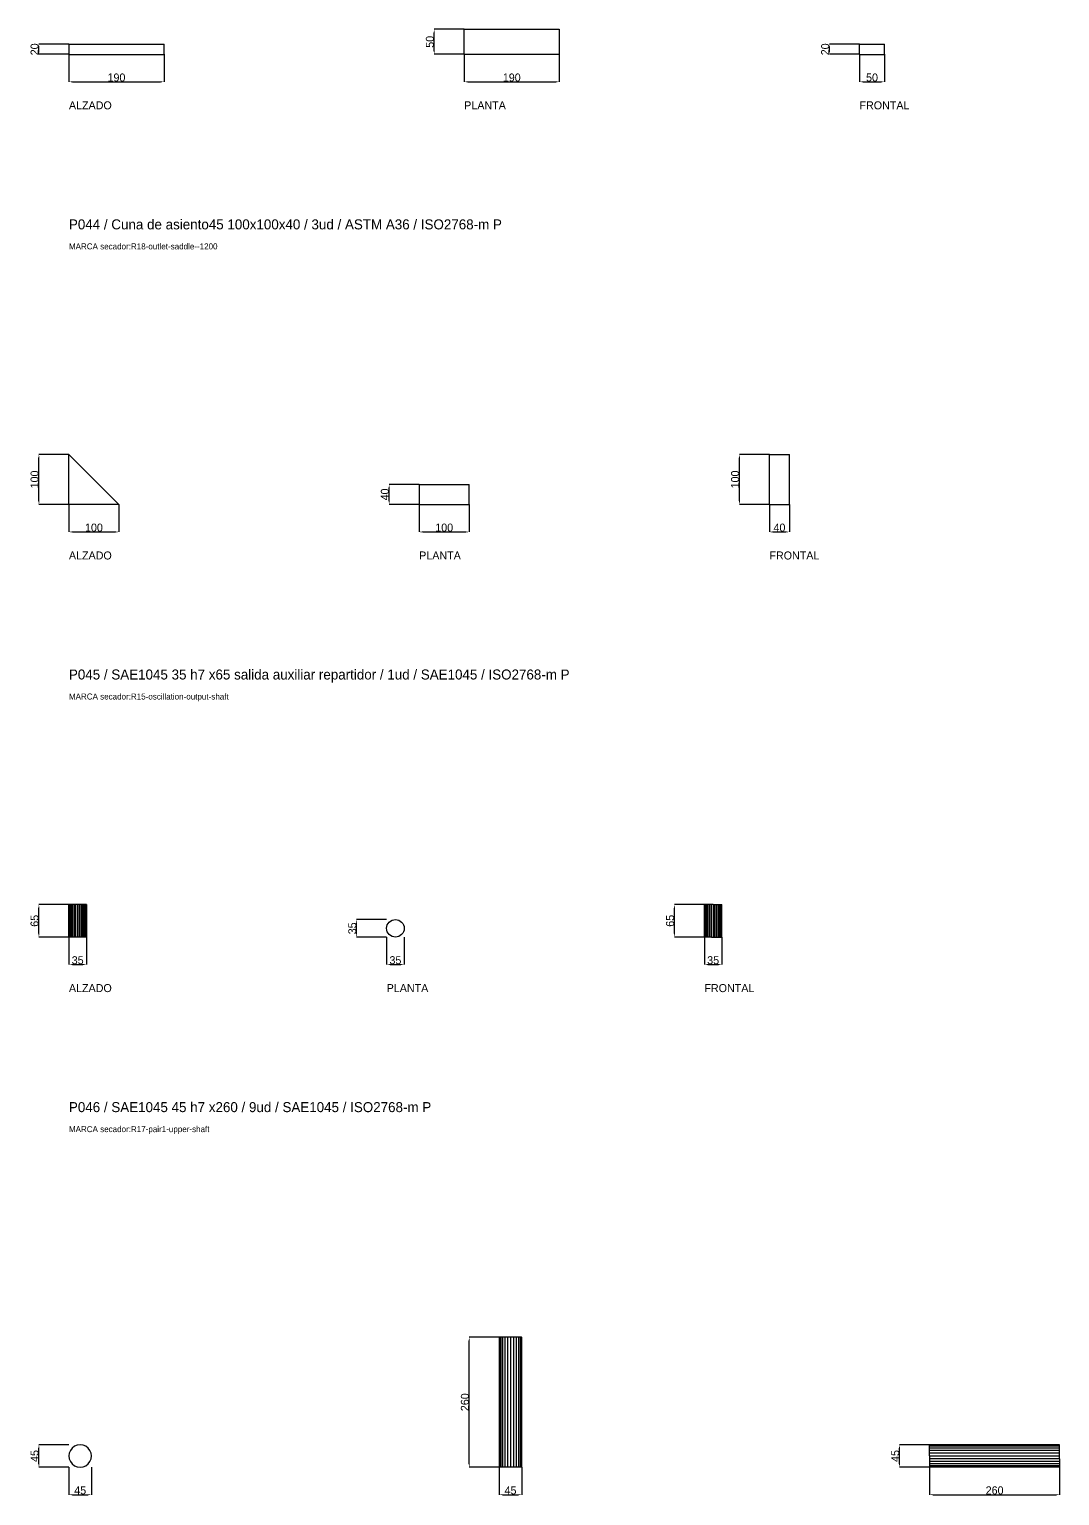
# Model space of a CAD drawing. Header units: millimetres. Extents: x -79 to 13940, y -87340 to 371.
# Drawn here: x -79 to 1980, y -56671 to -53739 of the extents above; entities that cross this region are included whole.
import ezdxf

# ---------------------------------------------------------------- set-up
doc = ezdxf.new("R2010")
doc.units = ezdxf.units.MM
for name, color, linetype in [('R18_COTAS_P', 1, 'Continuous'), ('R18_PIEZAS_P', 3, 'Continuous'), ('R18_TEXTOS', 7, 'Continuous')]:
    doc.layers.add(name, color=color, linetype=linetype)
doc.dimstyles.get("Standard").update_dxf_attribs({"dimtxt": 2.5, "dimasz": 2.5, "dimexe": 1.25, "dimexo": 0.625, "dimtad": 1, "dimcen": 2.5, "dimazin": 3, "dimtfac": 1, "dimtmove": 0, "dimatfit": 3})

# ---------------------------------------------------------------- blocks, each defined once
blk = doc.blocks.new('_CLOSEDFILLED')
at = {"color": 0, "linetype": 'BYBLOCK'}
blk.add_solid([(-1, 0.16), (0, 0), (-1, -0.16)], dxfattribs=at)
blk = doc.blocks.new('*D261')
for p, q in [((0, -53789.2), (0, -53844.2)), ((190, -53789.2), (190, -53844.2)), ((7, -53844.2), (183, -53844.2))]:
    blk.add_line(p, q)
at = {"layer": 'Defpoints'}
for p in [(0, -53789.2), (190, -53789.2), (0, -53844.2)]:
    blk.add_point(p, dxfattribs=at)
at = {"layer": 'R18_COTAS_P', "xscale": 7, "yscale": 7, "rotation": 180}
blk.add_blockref('_CLOSEDFILLED', (0, -53844.2), dxfattribs=at)
at = {"layer": 'R18_COTAS_P', "xscale": 7, "yscale": 7}
blk.add_blockref('_CLOSEDFILLED', (190, -53844.2), dxfattribs=at)
at = {"layer": 'R18_COTAS_P', "insert": (95, -53835.6), "char_height": 16, "attachment_point": 5}
blk.add_mtext('190', dxfattribs=at)
blk = doc.blocks.new('*D262')
for p, q in [((0, -53769.2), (-60, -53769.2)), ((-60, -53782.2), (-60, -53776.2)), ((0, -53789.2), (-60, -53789.2))]:
    blk.add_line(p, q)
at = {"layer": 'Defpoints'}
for p in [(0, -53769.2), (-60, -53789.2), (0, -53789.2)]:
    blk.add_point(p, dxfattribs=at)
at = {"layer": 'R18_COTAS_P', "xscale": 7, "yscale": 7}
for p, rotation in [((-60, -53769.2), 90), ((-60, -53789.2), 270)]:
    blk.add_blockref('_CLOSEDFILLED', p, dxfattribs=dict(at, rotation=rotation))
at = {"layer": 'R18_COTAS_P', "insert": (-68.6, -53779.2), "char_height": 16, "attachment_point": 5, "rotation": 90}
blk.add_mtext('20', dxfattribs=at)
blk = doc.blocks.new('*D263')
for p, q in [((790, -53789.2), (790, -53844.2)), ((980, -53789.2), (980, -53844.2)), ((797, -53844.2), (973, -53844.2))]:
    blk.add_line(p, q)
at = {"layer": 'Defpoints'}
for p in [(790, -53789.2), (980, -53789.2), (790, -53844.2)]:
    blk.add_point(p, dxfattribs=at)
at = {"layer": 'R18_COTAS_P', "xscale": 7, "yscale": 7, "rotation": 180}
blk.add_blockref('_CLOSEDFILLED', (790, -53844.2), dxfattribs=at)
at = {"layer": 'R18_COTAS_P', "xscale": 7, "yscale": 7}
blk.add_blockref('_CLOSEDFILLED', (980, -53844.2), dxfattribs=at)
at = {"layer": 'R18_COTAS_P', "insert": (885, -53835.6), "char_height": 16, "attachment_point": 5}
blk.add_mtext('190', dxfattribs=at)
blk = doc.blocks.new('*D264')
for p, q in [((790, -53739.2), (730, -53739.2)), ((730, -53782.2), (730, -53746.2)), ((790, -53789.2), (730, -53789.2))]:
    blk.add_line(p, q)
at = {"layer": 'Defpoints'}
for p in [(790, -53739.2), (730, -53789.2), (790, -53789.2)]:
    blk.add_point(p, dxfattribs=at)
at = {"layer": 'R18_COTAS_P', "xscale": 7, "yscale": 7}
for p, rotation in [((730, -53739.2), 90), ((730, -53789.2), 270)]:
    blk.add_blockref('_CLOSEDFILLED', p, dxfattribs=dict(at, rotation=rotation))
at = {"layer": 'R18_COTAS_P', "insert": (721.4, -53764.2), "char_height": 16, "attachment_point": 5, "rotation": 90}
blk.add_mtext('50', dxfattribs=at)
blk = doc.blocks.new('*D265')
for p, q in [((1580, -53789.2), (1580, -53844.2)), ((1630, -53789.2), (1630, -53844.2)), ((1587, -53844.2), (1623, -53844.2))]:
    blk.add_line(p, q)
at = {"layer": 'Defpoints'}
for p in [(1580, -53789.2), (1630, -53789.2), (1580, -53844.2)]:
    blk.add_point(p, dxfattribs=at)
at = {"layer": 'R18_COTAS_P', "xscale": 7, "yscale": 7, "rotation": 180}
blk.add_blockref('_CLOSEDFILLED', (1580, -53844.2), dxfattribs=at)
at = {"layer": 'R18_COTAS_P', "xscale": 7, "yscale": 7}
blk.add_blockref('_CLOSEDFILLED', (1630, -53844.2), dxfattribs=at)
at = {"layer": 'R18_COTAS_P', "insert": (1605, -53835.6), "char_height": 16, "attachment_point": 5}
blk.add_mtext('50', dxfattribs=at)
blk = doc.blocks.new('*D266')
for p, q in [((1580, -53769.2), (1520, -53769.2)), ((1520, -53782.2), (1520, -53776.2)), ((1580, -53789.2), (1520, -53789.2))]:
    blk.add_line(p, q)
at = {"layer": 'Defpoints'}
for p in [(1580, -53769.2), (1520, -53789.2), (1580, -53789.2)]:
    blk.add_point(p, dxfattribs=at)
at = {"layer": 'R18_COTAS_P', "xscale": 7, "yscale": 7}
for p, rotation in [((1520, -53769.2), 90), ((1520, -53789.2), 270)]:
    blk.add_blockref('_CLOSEDFILLED', p, dxfattribs=dict(at, rotation=rotation))
at = {"layer": 'R18_COTAS_P', "insert": (1511.4, -53779.2), "char_height": 16, "attachment_point": 5, "rotation": 90}
blk.add_mtext('20', dxfattribs=at)
blk = doc.blocks.new('*D267')
for p, q in [((0, -54689.2), (0, -54744.2)), ((100, -54689.2), (100, -54744.2)), ((7, -54744.2), (93, -54744.2))]:
    blk.add_line(p, q)
at = {"layer": 'Defpoints'}
for p in [(0, -54689.2), (100, -54689.2), (0, -54744.2)]:
    blk.add_point(p, dxfattribs=at)
at = {"layer": 'R18_COTAS_P', "xscale": 7, "yscale": 7, "rotation": 180}
blk.add_blockref('_CLOSEDFILLED', (0, -54744.2), dxfattribs=at)
at = {"layer": 'R18_COTAS_P', "xscale": 7, "yscale": 7}
blk.add_blockref('_CLOSEDFILLED', (100, -54744.2), dxfattribs=at)
at = {"layer": 'R18_COTAS_P', "insert": (50, -54735.6), "char_height": 16, "attachment_point": 5}
blk.add_mtext('100', dxfattribs=at)
blk = doc.blocks.new('*D268')
for p, q in [((0, -54589.2), (-60, -54589.2)), ((-60, -54682.2), (-60, -54596.2)), ((0, -54689.2), (-60, -54689.2))]:
    blk.add_line(p, q)
at = {"layer": 'Defpoints'}
for p in [(0, -54589.2), (-60, -54689.2), (0, -54689.2)]:
    blk.add_point(p, dxfattribs=at)
at = {"layer": 'R18_COTAS_P', "xscale": 7, "yscale": 7}
for p, rotation in [((-60, -54589.2), 90), ((-60, -54689.2), 270)]:
    blk.add_blockref('_CLOSEDFILLED', p, dxfattribs=dict(at, rotation=rotation))
at = {"layer": 'R18_COTAS_P', "insert": (-68.6, -54639.2), "char_height": 16, "attachment_point": 5, "rotation": 90}
blk.add_mtext('100', dxfattribs=at)
blk = doc.blocks.new('*D269')
for p, q in [((700, -54689.2), (700, -54744.2)), ((800, -54689.2), (800, -54744.2)), ((707, -54744.2), (793, -54744.2))]:
    blk.add_line(p, q)
at = {"layer": 'Defpoints'}
for p in [(700, -54689.2), (800, -54689.2), (700, -54744.2)]:
    blk.add_point(p, dxfattribs=at)
at = {"layer": 'R18_COTAS_P', "xscale": 7, "yscale": 7, "rotation": 180}
blk.add_blockref('_CLOSEDFILLED', (700, -54744.2), dxfattribs=at)
at = {"layer": 'R18_COTAS_P', "xscale": 7, "yscale": 7}
blk.add_blockref('_CLOSEDFILLED', (800, -54744.2), dxfattribs=at)
at = {"layer": 'R18_COTAS_P', "insert": (750, -54735.6), "char_height": 16, "attachment_point": 5}
blk.add_mtext('100', dxfattribs=at)
blk = doc.blocks.new('*D270')
for p, q in [((700, -54649.2), (640, -54649.2)), ((640, -54682.2), (640, -54656.2)), ((700, -54689.2), (640, -54689.2))]:
    blk.add_line(p, q)
at = {"layer": 'Defpoints'}
for p in [(700, -54649.2), (640, -54689.2), (700, -54689.2)]:
    blk.add_point(p, dxfattribs=at)
at = {"layer": 'R18_COTAS_P', "xscale": 7, "yscale": 7}
for p, rotation in [((640, -54649.2), 90), ((640, -54689.2), 270)]:
    blk.add_blockref('_CLOSEDFILLED', p, dxfattribs=dict(at, rotation=rotation))
at = {"layer": 'R18_COTAS_P', "insert": (631.4, -54669.2), "char_height": 16, "attachment_point": 5, "rotation": 90}
blk.add_mtext('40', dxfattribs=at)
blk = doc.blocks.new('*D271')
for p, q in [((1400, -54689.2), (1400, -54744.2)), ((1440, -54689.2), (1440, -54744.2)), ((1407, -54744.2), (1433, -54744.2))]:
    blk.add_line(p, q)
at = {"layer": 'Defpoints'}
for p in [(1400, -54689.2), (1440, -54689.2), (1400, -54744.2)]:
    blk.add_point(p, dxfattribs=at)
at = {"layer": 'R18_COTAS_P', "xscale": 7, "yscale": 7, "rotation": 180}
blk.add_blockref('_CLOSEDFILLED', (1400, -54744.2), dxfattribs=at)
at = {"layer": 'R18_COTAS_P', "xscale": 7, "yscale": 7}
blk.add_blockref('_CLOSEDFILLED', (1440, -54744.2), dxfattribs=at)
at = {"layer": 'R18_COTAS_P', "insert": (1420, -54735.6), "char_height": 16, "attachment_point": 5}
blk.add_mtext('40', dxfattribs=at)
blk = doc.blocks.new('*D272')
for p, q in [((1400, -54589.2), (1340, -54589.2)), ((1340, -54682.2), (1340, -54596.2)), ((1400, -54689.2), (1340, -54689.2))]:
    blk.add_line(p, q)
at = {"layer": 'Defpoints'}
for p in [(1400, -54589.2), (1340, -54689.2), (1400, -54689.2)]:
    blk.add_point(p, dxfattribs=at)
at = {"layer": 'R18_COTAS_P', "xscale": 7, "yscale": 7}
for p, rotation in [((1340, -54589.2), 90), ((1340, -54689.2), 270)]:
    blk.add_blockref('_CLOSEDFILLED', p, dxfattribs=dict(at, rotation=rotation))
at = {"layer": 'R18_COTAS_P', "insert": (1331.4, -54639.2), "char_height": 16, "attachment_point": 5, "rotation": 90}
blk.add_mtext('100', dxfattribs=at)
blk = doc.blocks.new('*D273')
for p, q in [((0, -55554.2), (0, -55609.2)), ((35, -55554.2), (35, -55609.2)), ((7, -55609.2), (28, -55609.2))]:
    blk.add_line(p, q)
at = {"layer": 'Defpoints'}
for p in [(0, -55554.2), (35, -55554.2), (0, -55609.2)]:
    blk.add_point(p, dxfattribs=at)
at = {"layer": 'R18_COTAS_P', "xscale": 7, "yscale": 7, "rotation": 180}
blk.add_blockref('_CLOSEDFILLED', (0, -55609.2), dxfattribs=at)
at = {"layer": 'R18_COTAS_P', "xscale": 7, "yscale": 7}
blk.add_blockref('_CLOSEDFILLED', (35, -55609.2), dxfattribs=at)
at = {"layer": 'R18_COTAS_P', "insert": (17.5, -55600.6), "char_height": 16, "attachment_point": 5}
blk.add_mtext('35', dxfattribs=at)
blk = doc.blocks.new('*D274')
for p, q in [((0, -55489.2), (-60, -55489.2)), ((-60, -55547.2), (-60, -55496.2)), ((0, -55554.2), (-60, -55554.2))]:
    blk.add_line(p, q)
at = {"layer": 'Defpoints'}
for p in [(0, -55489.2), (-60, -55554.2), (0, -55554.2)]:
    blk.add_point(p, dxfattribs=at)
at = {"layer": 'R18_COTAS_P', "xscale": 7, "yscale": 7}
for p, rotation in [((-60, -55489.2), 90), ((-60, -55554.2), 270)]:
    blk.add_blockref('_CLOSEDFILLED', p, dxfattribs=dict(at, rotation=rotation))
at = {"layer": 'R18_COTAS_P', "insert": (-68.6, -55521.7), "char_height": 16, "attachment_point": 5, "rotation": 90}
blk.add_mtext('65', dxfattribs=at)
blk = doc.blocks.new('*D275')
for p, q in [((635, -55554.2), (635, -55609.2)), ((670, -55554.2), (670, -55609.2)), ((642, -55609.2), (663, -55609.2))]:
    blk.add_line(p, q)
at = {"layer": 'Defpoints'}
for p in [(635, -55554.2), (670, -55554.2), (635, -55609.2)]:
    blk.add_point(p, dxfattribs=at)
at = {"layer": 'R18_COTAS_P', "xscale": 7, "yscale": 7, "rotation": 180}
blk.add_blockref('_CLOSEDFILLED', (635, -55609.2), dxfattribs=at)
at = {"layer": 'R18_COTAS_P', "xscale": 7, "yscale": 7}
blk.add_blockref('_CLOSEDFILLED', (670, -55609.2), dxfattribs=at)
at = {"layer": 'R18_COTAS_P', "insert": (652.5, -55600.6), "char_height": 16, "attachment_point": 5}
blk.add_mtext('35', dxfattribs=at)
blk = doc.blocks.new('*D276')
for p, q in [((635, -55519.2), (575, -55519.2)), ((575, -55547.2), (575, -55526.2)), ((635, -55554.2), (575, -55554.2))]:
    blk.add_line(p, q)
at = {"layer": 'Defpoints'}
for p in [(635, -55519.2), (575, -55554.2), (635, -55554.2)]:
    blk.add_point(p, dxfattribs=at)
at = {"layer": 'R18_COTAS_P', "xscale": 7, "yscale": 7}
for p, rotation in [((575, -55519.2), 90), ((575, -55554.2), 270)]:
    blk.add_blockref('_CLOSEDFILLED', p, dxfattribs=dict(at, rotation=rotation))
at = {"layer": 'R18_COTAS_P', "insert": (566.4, -55536.7), "char_height": 16, "attachment_point": 5, "rotation": 90}
blk.add_mtext('35', dxfattribs=at)
blk = doc.blocks.new('*D277')
for p, q in [((1270, -55554.2), (1270, -55609.2)), ((1305, -55554.2), (1305, -55609.2)), ((1277, -55609.2), (1298, -55609.2))]:
    blk.add_line(p, q)
at = {"layer": 'Defpoints'}
for p in [(1270, -55554.2), (1305, -55554.2), (1270, -55609.2)]:
    blk.add_point(p, dxfattribs=at)
at = {"layer": 'R18_COTAS_P', "xscale": 7, "yscale": 7, "rotation": 180}
blk.add_blockref('_CLOSEDFILLED', (1270, -55609.2), dxfattribs=at)
at = {"layer": 'R18_COTAS_P', "xscale": 7, "yscale": 7}
blk.add_blockref('_CLOSEDFILLED', (1305, -55609.2), dxfattribs=at)
at = {"layer": 'R18_COTAS_P', "insert": (1287.5, -55600.6), "char_height": 16, "attachment_point": 5}
blk.add_mtext('35', dxfattribs=at)
blk = doc.blocks.new('*D278')
for p, q in [((1270, -55489.2), (1210, -55489.2)), ((1210, -55547.2), (1210, -55496.2)), ((1270, -55554.2), (1210, -55554.2))]:
    blk.add_line(p, q)
at = {"layer": 'Defpoints'}
for p in [(1270, -55489.2), (1210, -55554.2), (1270, -55554.2)]:
    blk.add_point(p, dxfattribs=at)
at = {"layer": 'R18_COTAS_P', "xscale": 7, "yscale": 7}
for p, rotation in [((1210, -55489.2), 90), ((1210, -55554.2), 270)]:
    blk.add_blockref('_CLOSEDFILLED', p, dxfattribs=dict(at, rotation=rotation))
at = {"layer": 'R18_COTAS_P', "insert": (1201.4, -55521.7), "char_height": 16, "attachment_point": 5, "rotation": 90}
blk.add_mtext('65', dxfattribs=at)
blk = doc.blocks.new('*D279')
for p, q in [((0, -56614.2), (0, -56669.2)), ((45, -56614.2), (45, -56669.2)), ((7, -56669.2), (38, -56669.2))]:
    blk.add_line(p, q)
at = {"layer": 'Defpoints'}
for p in [(0, -56614.2), (45, -56614.2), (0, -56669.2)]:
    blk.add_point(p, dxfattribs=at)
at = {"layer": 'R18_COTAS_P', "xscale": 7, "yscale": 7, "rotation": 180}
blk.add_blockref('_CLOSEDFILLED', (0, -56669.2), dxfattribs=at)
at = {"layer": 'R18_COTAS_P', "xscale": 7, "yscale": 7}
blk.add_blockref('_CLOSEDFILLED', (45, -56669.2), dxfattribs=at)
at = {"layer": 'R18_COTAS_P', "insert": (22.5, -56660.6), "char_height": 16, "attachment_point": 5}
blk.add_mtext('45', dxfattribs=at)
blk = doc.blocks.new('*D280')
for p, q in [((0, -56569.2), (-60, -56569.2)), ((-60, -56607.2), (-60, -56576.2)), ((0, -56614.2), (-60, -56614.2))]:
    blk.add_line(p, q)
at = {"layer": 'Defpoints'}
for p in [(0, -56569.2), (-60, -56614.2), (0, -56614.2)]:
    blk.add_point(p, dxfattribs=at)
at = {"layer": 'R18_COTAS_P', "xscale": 7, "yscale": 7}
for p, rotation in [((-60, -56569.2), 90), ((-60, -56614.2), 270)]:
    blk.add_blockref('_CLOSEDFILLED', p, dxfattribs=dict(at, rotation=rotation))
at = {"layer": 'R18_COTAS_P', "insert": (-68.6, -56591.7), "char_height": 16, "attachment_point": 5, "rotation": 90}
blk.add_mtext('45', dxfattribs=at)
blk = doc.blocks.new('*D281')
for p, q in [((860, -56614.2), (860, -56669.2)), ((905, -56614.2), (905, -56669.2)), ((867, -56669.2), (898, -56669.2))]:
    blk.add_line(p, q)
at = {"layer": 'Defpoints'}
for p in [(860, -56614.2), (905, -56614.2), (860, -56669.2)]:
    blk.add_point(p, dxfattribs=at)
at = {"layer": 'R18_COTAS_P', "xscale": 7, "yscale": 7, "rotation": 180}
blk.add_blockref('_CLOSEDFILLED', (860, -56669.2), dxfattribs=at)
at = {"layer": 'R18_COTAS_P', "xscale": 7, "yscale": 7}
blk.add_blockref('_CLOSEDFILLED', (905, -56669.2), dxfattribs=at)
at = {"layer": 'R18_COTAS_P', "insert": (882.5, -56660.6), "char_height": 16, "attachment_point": 5}
blk.add_mtext('45', dxfattribs=at)
blk = doc.blocks.new('*D282')
for p, q in [((860, -56354.2), (800, -56354.2)), ((800, -56607.2), (800, -56361.2)), ((860, -56614.2), (800, -56614.2))]:
    blk.add_line(p, q)
at = {"layer": 'Defpoints'}
for p in [(860, -56354.2), (800, -56614.2), (860, -56614.2)]:
    blk.add_point(p, dxfattribs=at)
at = {"layer": 'R18_COTAS_P', "xscale": 7, "yscale": 7}
for p, rotation in [((800, -56354.2), 90), ((800, -56614.2), 270)]:
    blk.add_blockref('_CLOSEDFILLED', p, dxfattribs=dict(at, rotation=rotation))
at = {"layer": 'R18_COTAS_P', "insert": (791.4, -56484.2), "char_height": 16, "attachment_point": 5, "rotation": 90}
blk.add_mtext('260', dxfattribs=at)
blk = doc.blocks.new('*D283')
for p, q in [((1720, -56614.2), (1720, -56669.2)), ((1980, -56614.2), (1980, -56669.2)), ((1727, -56669.2), (1973, -56669.2))]:
    blk.add_line(p, q)
at = {"layer": 'Defpoints'}
for p in [(1720, -56614.2), (1980, -56614.2), (1720, -56669.2)]:
    blk.add_point(p, dxfattribs=at)
at = {"layer": 'R18_COTAS_P', "xscale": 7, "yscale": 7, "rotation": 180}
blk.add_blockref('_CLOSEDFILLED', (1720, -56669.2), dxfattribs=at)
at = {"layer": 'R18_COTAS_P', "xscale": 7, "yscale": 7}
blk.add_blockref('_CLOSEDFILLED', (1980, -56669.2), dxfattribs=at)
at = {"layer": 'R18_COTAS_P', "insert": (1850, -56660.6), "char_height": 16, "attachment_point": 5}
blk.add_mtext('260', dxfattribs=at)
blk = doc.blocks.new('*D284')
for p, q in [((1720, -56569.2), (1660, -56569.2)), ((1660, -56607.2), (1660, -56576.2)), ((1720, -56614.2), (1660, -56614.2))]:
    blk.add_line(p, q)
at = {"layer": 'Defpoints'}
for p in [(1720, -56569.2), (1660, -56614.2), (1720, -56614.2)]:
    blk.add_point(p, dxfattribs=at)
at = {"layer": 'R18_COTAS_P', "xscale": 7, "yscale": 7}
for p, rotation in [((1660, -56569.2), 90), ((1660, -56614.2), 270)]:
    blk.add_blockref('_CLOSEDFILLED', p, dxfattribs=dict(at, rotation=rotation))
at = {"layer": 'R18_COTAS_P', "insert": (1651.4, -56591.7), "char_height": 16, "attachment_point": 5, "rotation": 90}
blk.add_mtext('45', dxfattribs=at)

msp = doc.modelspace()

# ---------------------------------------------------------------- linework, layer by layer
at = {"layer": 'R18_PIEZAS_P'}
for p, q in [((790, -53789.219), (790, -53739.219)), ((790, -53739.219), (980, -53739.219)), ((980, -53739.219), (980, -53789.219)), ((0, -53769.219), (190, -53769.219)), ((0, -53769.219), (0, -53789.219)), ((190, -53789.219), (190, -53769.219)), ((1580, -53769.219), (1630, -53769.219)), ((1580, -53789.219), (1580, -53769.219)), ((1630, -53789.219), (1630, -53769.219)), ((0, -53789.219), (190, -53789.219)), ((980, -53789.219), (790, -53789.219)), ((1580, -53789.219), (1630, -53789.219)), ((0, -54689.219), (0, -54589.219)), ((0, -54589.219), (100, -54689.219)), ((1400, -54689.219), (1400, -54589.219)), ((1400, -54589.219), (1440, -54589.219)), ((1440, -54689.219), (1440, -54589.219)), ((700, -54649.219), (800, -54649.219)), ((700, -54649.219), (700, -54689.219)), ((800, -54689.219), (800, -54649.219)), ((100, -54689.219), (0, -54689.219)), ((700, -54689.219), (800, -54689.219)), ((1400, -54689.219), (1440, -54689.219)), ((0.336, -55489.219), (0, -55489.219)), ((0, -55554.219), (0, -55489.219)), ((1.332, -55489.219), (0.336, -55489.219)), ((0.336, -55554.219), (0.336, -55489.219)), ((2.949, -55489.219), (1.332, -55489.219)), ((1.332, -55554.219), (1.332, -55489.219)), ((5.126, -55489.219), (2.949, -55489.219)), ((2.949, -55554.219), (2.949, -55489.219)), ((7.778, -55489.219), (5.126, -55489.219)), ((5.126, -55554.219), (5.126, -55489.219)), ((10.803, -55489.219), (7.778, -55489.219)), ((7.778, -55554.219), (7.778, -55489.219)), ((14.086, -55489.219), (10.803, -55489.219)), ((10.803, -55554.219), (10.803, -55489.219)), ((17.5, -55489.219), (14.086, -55489.219)), ((14.086, -55554.219), (14.086, -55489.219)), ((20.914, -55489.219), (17.5, -55489.219)), ((17.5, -55554.219), (17.5, -55489.219)), ((24.197, -55489.219), (20.914, -55489.219)), ((20.914, -55554.219), (20.914, -55489.219)), ((27.222, -55489.219), (24.197, -55489.219)), ((24.197, -55554.219), (24.197, -55489.219)), ((29.874, -55489.219), (27.222, -55489.219)), ((27.222, -55554.219), (27.222, -55489.219)), ((32.051, -55489.219), (29.874, -55489.219)), ((29.874, -55554.219), (29.874, -55489.219)), ((33.668, -55489.219), (32.051, -55489.219)), ((32.051, -55554.219), (32.051, -55489.219)), ((34.664, -55489.219), (33.668, -55489.219)), ((33.668, -55554.219), (33.668, -55489.219)), ((35, -55489.219), (34.664, -55489.219)), ((34.664, -55554.219), (34.664, -55489.219)), ((35, -55489.219), (35, -55554.219)), ((1270.336, -55489.219), (1270, -55489.219)), ((1270, -55554.219), (1270, -55489.219)), ((1271.332, -55489.219), (1270.336, -55489.219)), ((1270.336, -55554.219), (1270.336, -55489.219)), ((1272.949, -55489.219), (1271.332, -55489.219)), ((1271.332, -55554.219), (1271.332, -55489.219)), ((1275.126, -55489.219), (1272.949, -55489.219)), ((1272.949, -55554.219), (1272.949, -55489.219)), ((1277.778, -55489.219), (1275.126, -55489.219)), ((1275.126, -55554.219), (1275.126, -55489.219)), ((1280.803, -55489.219), (1277.778, -55489.219)), ((1277.778, -55554.219), (1277.778, -55489.219)), ((1284.086, -55489.219), (1280.803, -55489.219)), ((1280.803, -55554.219), (1280.803, -55489.219)), ((1287.5, -55489.219), (1284.086, -55489.219)), ((1284.086, -55554.219), (1284.086, -55489.219)), ((1287.5, -55489.219), (1290.914, -55489.219)), ((1287.5, -55489.219), (1287.5, -55554.219)), ((1290.914, -55489.219), (1294.197, -55489.219)), ((1290.914, -55554.219), (1290.914, -55489.219)), ((1294.197, -55489.219), (1297.222, -55489.219)), ((1294.197, -55554.219), (1294.197, -55489.219)), ((1297.222, -55489.219), (1299.874, -55489.219)), ((1297.222, -55554.219), (1297.222, -55489.219)), ((1299.874, -55489.219), (1302.051, -55489.219)), ((1299.874, -55554.219), (1299.874, -55489.219)), ((1302.051, -55489.219), (1303.668, -55489.219)), ((1302.051, -55554.219), (1302.051, -55489.219)), ((1303.668, -55489.219), (1304.664, -55489.219)), ((1303.668, -55554.219), (1303.668, -55489.219)), ((1304.664, -55489.219), (1305, -55489.219)), ((1304.664, -55554.219), (1304.664, -55489.219)), ((1305, -55554.219), (1305, -55489.219)), ((636.332, -55530.022), (637.949, -55526.996)), ((637.949, -55526.996), (640.126, -55524.344)), ((640.126, -55524.344), (642.778, -55522.168)), ((642.778, -55522.168), (645.803, -55520.551)), ((645.803, -55520.551), (649.086, -55519.555)), ((649.086, -55519.555), (652.5, -55519.219)), ((652.5, -55519.219), (655.914, -55519.555)), ((655.914, -55519.555), (659.197, -55520.551)), ((659.197, -55520.551), (662.222, -55522.168)), ((662.222, -55522.168), (664.874, -55524.344)), ((664.874, -55524.344), (667.051, -55526.996)), ((667.051, -55526.996), (668.668, -55530.022)), ((0.336, -55554.219), (0, -55554.219)), ((1.332, -55554.219), (0.336, -55554.219)), ((2.949, -55554.219), (1.332, -55554.219)), ((5.126, -55554.219), (2.949, -55554.219)), ((7.778, -55554.219), (5.126, -55554.219)), ((10.803, -55554.219), (7.778, -55554.219)), ((14.086, -55554.219), (10.803, -55554.219)), ((17.5, -55554.219), (14.086, -55554.219)), ((20.914, -55554.219), (17.5, -55554.219)), ((24.197, -55554.219), (20.914, -55554.219)), ((27.222, -55554.219), (24.197, -55554.219)), ((29.874, -55554.219), (27.222, -55554.219)), ((32.051, -55554.219), (29.874, -55554.219)), ((33.668, -55554.219), (32.051, -55554.219)), ((34.664, -55554.219), (33.668, -55554.219)), ((34.664, -55554.219), (35, -55554.219)), ((635, -55536.719), (635.336, -55533.305)), ((635.336, -55540.133), (635, -55536.719)), ((635.336, -55533.305), (636.332, -55530.022)), ((636.332, -55543.416), (635.336, -55540.133)), ((637.949, -55546.441), (636.332, -55543.416)), ((640.126, -55549.093), (637.949, -55546.441)), ((642.778, -55551.269), (640.126, -55549.093)), ((645.803, -55552.887), (642.778, -55551.269)), ((649.086, -55553.882), (645.803, -55552.887)), ((652.5, -55554.219), (649.086, -55553.882)), ((655.914, -55553.882), (652.5, -55554.219)), ((659.197, -55552.887), (655.914, -55553.882)), ((662.222, -55551.269), (659.197, -55552.887)), ((664.874, -55549.093), (662.222, -55551.269)), ((667.051, -55546.441), (664.874, -55549.093)), ((668.668, -55543.416), (667.051, -55546.441)), ((668.668, -55530.022), (669.664, -55533.305)), ((669.664, -55540.133), (668.668, -55543.416)), ((669.664, -55533.305), (670, -55536.719)), ((670, -55536.719), (669.664, -55540.133)), ((1270.336, -55554.219), (1270, -55554.219)), ((1271.332, -55554.219), (1270.336, -55554.219)), ((1272.949, -55554.219), (1271.332, -55554.219)), ((1275.126, -55554.219), (1272.949, -55554.219)), ((1277.778, -55554.219), (1275.126, -55554.219)), ((1280.803, -55554.219), (1277.778, -55554.219)), ((1284.086, -55554.219), (1280.803, -55554.219)), ((1284.086, -55554.219), (1287.5, -55554.219)), ((1287.5, -55554.219), (1290.914, -55554.219)), ((1290.914, -55554.219), (1294.197, -55554.219)), ((1294.197, -55554.219), (1297.222, -55554.219)), ((1297.222, -55554.219), (1299.874, -55554.219)), ((1299.874, -55554.219), (1302.051, -55554.219)), ((1302.051, -55554.219), (1303.668, -55554.219)), ((1303.668, -55554.219), (1304.664, -55554.219)), ((1304.664, -55554.219), (1305, -55554.219)), ((860.767, -56354.219), (860, -56354.219)), ((860, -56354.219), (860, -56614.219)), ((863.014, -56354.219), (860.767, -56354.219)), ((860.767, -56354.219), (860.767, -56614.219)), ((866.59, -56354.219), (863.014, -56354.219)), ((863.014, -56354.219), (863.014, -56614.219)), ((871.25, -56354.219), (866.59, -56354.219)), ((866.59, -56354.219), (866.59, -56614.219)), ((876.677, -56354.219), (871.25, -56354.219)), ((871.25, -56354.219), (871.25, -56614.219)), ((882.5, -56354.219), (876.677, -56354.219)), ((876.677, -56354.219), (876.677, -56614.219)), ((888.323, -56354.219), (882.5, -56354.219)), ((882.5, -56354.219), (882.5, -56614.219)), ((893.75, -56354.219), (888.323, -56354.219)), ((888.323, -56354.219), (888.323, -56614.219)), ((898.41, -56354.219), (893.75, -56354.219)), ((893.75, -56354.219), (893.75, -56614.219)), ((901.986, -56354.219), (898.41, -56354.219)), ((898.41, -56354.219), (898.41, -56614.219)), ((904.233, -56354.219), (901.986, -56354.219)), ((901.986, -56354.219), (901.986, -56614.219)), ((904.233, -56354.219), (905, -56354.219)), ((904.233, -56354.219), (904.233, -56614.219)), ((905, -56614.219), (905, -56354.219)), ((3.014, -56580.469), (0.767, -56585.895)), ((6.59, -56575.809), (3.014, -56580.469)), ((11.25, -56572.233), (6.59, -56575.809)), ((16.677, -56569.985), (11.25, -56572.233)), ((22.5, -56569.219), (16.677, -56569.985)), ((28.323, -56569.985), (22.5, -56569.219)), ((33.75, -56572.233), (28.323, -56569.985)), ((38.41, -56575.809), (33.75, -56572.233)), ((41.986, -56580.469), (38.41, -56575.809)), ((44.233, -56585.895), (41.986, -56580.469)), ((1720, -56569.985), (1720, -56569.219)), ((1980, -56569.219), (1720, -56569.219)), ((1720, -56572.233), (1720, -56569.985)), ((1980, -56569.985), (1720, -56569.985)), ((1720, -56575.809), (1720, -56572.233)), ((1980, -56572.233), (1720, -56572.233)), ((1720, -56580.469), (1720, -56575.809)), ((1980, -56575.809), (1720, -56575.809)), ((1720, -56585.895), (1720, -56580.469)), ((1980, -56580.469), (1720, -56580.469)), ((1980, -56569.985), (1980, -56569.219)), ((1980, -56572.233), (1980, -56569.985)), ((1980, -56575.809), (1980, -56572.233)), ((1980, -56580.469), (1980, -56575.809)), ((1980, -56585.895), (1980, -56580.469)), ((0.767, -56585.895), (0, -56591.719)), ((0, -56591.719), (0.767, -56597.542)), ((0.767, -56597.542), (3.014, -56602.969)), ((3.014, -56602.969), (6.59, -56607.629)), ((6.59, -56607.629), (11.25, -56611.204)), ((11.25, -56611.204), (16.677, -56613.452)), ((16.677, -56613.452), (22.5, -56614.219)), ((22.5, -56614.219), (28.323, -56613.452)), ((28.323, -56613.452), (33.75, -56611.204)), ((33.75, -56611.204), (38.41, -56607.629)), ((38.41, -56607.629), (41.986, -56602.969)), ((41.986, -56602.969), (44.233, -56597.542)), ((45, -56591.719), (44.233, -56585.895)), ((44.233, -56597.542), (45, -56591.719)), ((860.767, -56614.219), (860, -56614.219)), ((863.014, -56614.219), (860.767, -56614.219)), ((866.59, -56614.219), (863.014, -56614.219)), ((871.25, -56614.219), (866.59, -56614.219)), ((876.677, -56614.219), (871.25, -56614.219)), ((882.5, -56614.219), (876.677, -56614.219)), ((888.323, -56614.219), (882.5, -56614.219)), ((893.75, -56614.219), (888.323, -56614.219)), ((898.41, -56614.219), (893.75, -56614.219)), ((901.986, -56614.219), (898.41, -56614.219)), ((904.233, -56614.219), (901.986, -56614.219)), ((905, -56614.219), (904.233, -56614.219)), ((1720, -56591.719), (1720, -56585.895)), ((1980, -56585.895), (1720, -56585.895)), ((1720, -56591.719), (1720, -56597.542)), ((1720, -56591.719), (1980, -56591.719)), ((1720, -56597.542), (1720, -56602.969)), ((1980, -56597.542), (1720, -56597.542)), ((1720, -56602.969), (1720, -56607.629)), ((1980, -56602.969), (1720, -56602.969)), ((1720, -56607.629), (1720, -56611.204)), ((1980, -56607.629), (1720, -56607.629)), ((1720, -56611.204), (1720, -56613.452)), ((1980, -56611.204), (1720, -56611.204)), ((1720, -56613.452), (1720, -56614.219)), ((1980, -56613.452), (1720, -56613.452)), ((1980, -56614.219), (1720, -56614.219)), ((1980, -56591.719), (1980, -56585.895)), ((1980, -56597.542), (1980, -56591.719)), ((1980, -56597.542), (1980, -56602.969)), ((1980, -56602.969), (1980, -56607.629)), ((1980, -56607.629), (1980, -56611.204)), ((1980, -56611.204), (1980, -56613.452)), ((1980, -56613.452), (1980, -56614.219))]:
    msp.add_line(p, q, dxfattribs=at)

# ---------------------------------------------------------------- texts
at = {"layer": 'R18_TEXTOS'}
for s, height, p in [('ALZADO', 16, (0, -53899.219)), ('PLANTA', 16, (790, -53899.219)), ('FRONTAL', 16, (1580, -53899.219)), ('P044 / Cuna de asiento45 100x100x40 / 3ud / ASTM A36 / ISO2768-m P', 20, (0, -54139.219)), ('MARCA secador:R18-outlet-saddle--1200', 12, (0, -54179.219)), ('ALZADO', 16, (0, -54799.219)), ('PLANTA', 16, (700, -54799.219)), ('FRONTAL', 16, (1400, -54799.219)), ('P045 / SAE1045 35 h7 x65 salida auxiliar repartidor / 1ud / SAE1045 / ISO2768-m P', 20, (0, -55039.219)), ('MARCA secador:R15-oscillation-output-shaft', 12, (0, -55079.219)), ('ALZADO', 16, (0, -55664.219)), ('PLANTA', 16, (635, -55664.219)), ('FRONTAL', 16, (1270, -55664.219)), ('P046 / SAE1045 45 h7 x260 / 9ud / SAE1045 / ISO2768-m P', 20, (0, -55904.219)), ('MARCA secador:R17-pair1-upper-shaft', 12, (0, -55944.219))]:
    msp.add_text(s, height=height, dxfattribs=at).set_placement(p)

# ---------------------------------------------------------------- dimensions: what is measured, and where the dimension line sits
at = {"layer": 'R18_COTAS_P'}
for base, p1, p2, picture, middle in [((730, -53789.219), (790, -53789.219), (790, -53739.219), '*D264', (721.375, -53764.219)), ((-60, -53789.219), (0, -53789.219), (0, -53769.219), '*D262', (-68.625, -53779.219)), ((1520, -53789.219), (1580, -53789.219), (1580, -53769.219), '*D266', (1511.375, -53779.219)), ((-60, -54689.219), (0, -54689.219), (0, -54589.219), '*D268', (-68.625, -54639.219)), ((1340, -54689.219), (1400, -54689.219), (1400, -54589.219), '*D272', (1331.375, -54639.219)), ((640, -54689.219), (700, -54689.219), (700, -54649.219), '*D270', (631.375, -54669.219)), ((-60, -55554.219), (0, -55554.219), (0, -55489.219), '*D274', (-68.625, -55521.719)), ((1210, -55554.219), (1270, -55554.219), (1270, -55489.219), '*D278', (1201.375, -55521.719)), ((575, -55554.219), (635, -55554.219), (635, -55519.219), '*D276', (566.375, -55536.719)), ((800, -56614.219), (860, -56614.219), (860, -56354.219), '*D282', (791.375, -56484.219)), ((-60, -56614.219), (0, -56614.219), (0, -56569.219), '*D280', (-68.625, -56591.719)), ((1660, -56614.219), (1720, -56614.219), (1720, -56569.219), '*D284', (1651.375, -56591.719))]:
    dim = msp.add_linear_dim(base=base, p1=p1, p2=p2, angle=90, dimstyle='Standard', override={"dimtxt": 16, "dimasz": 7, "dimtad": 1, "dimdec": 2}, dxfattribs=at)
    dim.commit()
    dim.dimension.update_dxf_attribs({"geometry": picture, "text_midpoint": middle})
for base, p1, p2, picture, middle in [((0, -53844.219), (0, -53789.219), (190, -53789.219), '*D261', (95, -53835.594)), ((790, -53844.219), (790, -53789.219), (980, -53789.219), '*D263', (885, -53835.594)), ((1580, -53844.219), (1580, -53789.219), (1630, -53789.219), '*D265', (1605, -53835.594)), ((0, -54744.219), (0, -54689.219), (100, -54689.219), '*D267', (50, -54735.594)), ((700, -54744.219), (700, -54689.219), (800, -54689.219), '*D269', (750, -54735.594)), ((1400, -54744.219), (1400, -54689.219), (1440, -54689.219), '*D271', (1420, -54735.594)), ((0, -55609.219), (0, -55554.219), (35, -55554.219), '*D273', (17.5, -55600.594)), ((635, -55609.219), (635, -55554.219), (670, -55554.219), '*D275', (652.5, -55600.594)), ((1270, -55609.219), (1270, -55554.219), (1305, -55554.219), '*D277', (1287.5, -55600.594)), ((0, -56669.219), (0, -56614.219), (45, -56614.219), '*D279', (22.5, -56660.594)), ((860, -56669.219), (860, -56614.219), (905, -56614.219), '*D281', (882.5, -56660.594)), ((1720, -56669.219), (1720, -56614.219), (1980, -56614.219), '*D283', (1850, -56660.594))]:
    dim = msp.add_linear_dim(base=base, p1=p1, p2=p2, dimstyle='Standard', override={"dimtxt": 16, "dimasz": 7, "dimtad": 1, "dimdec": 2}, dxfattribs=at)
    dim.commit()
    dim.dimension.update_dxf_attribs({"geometry": picture, "text_midpoint": middle})

doc.saveas('drawing.dxf')
